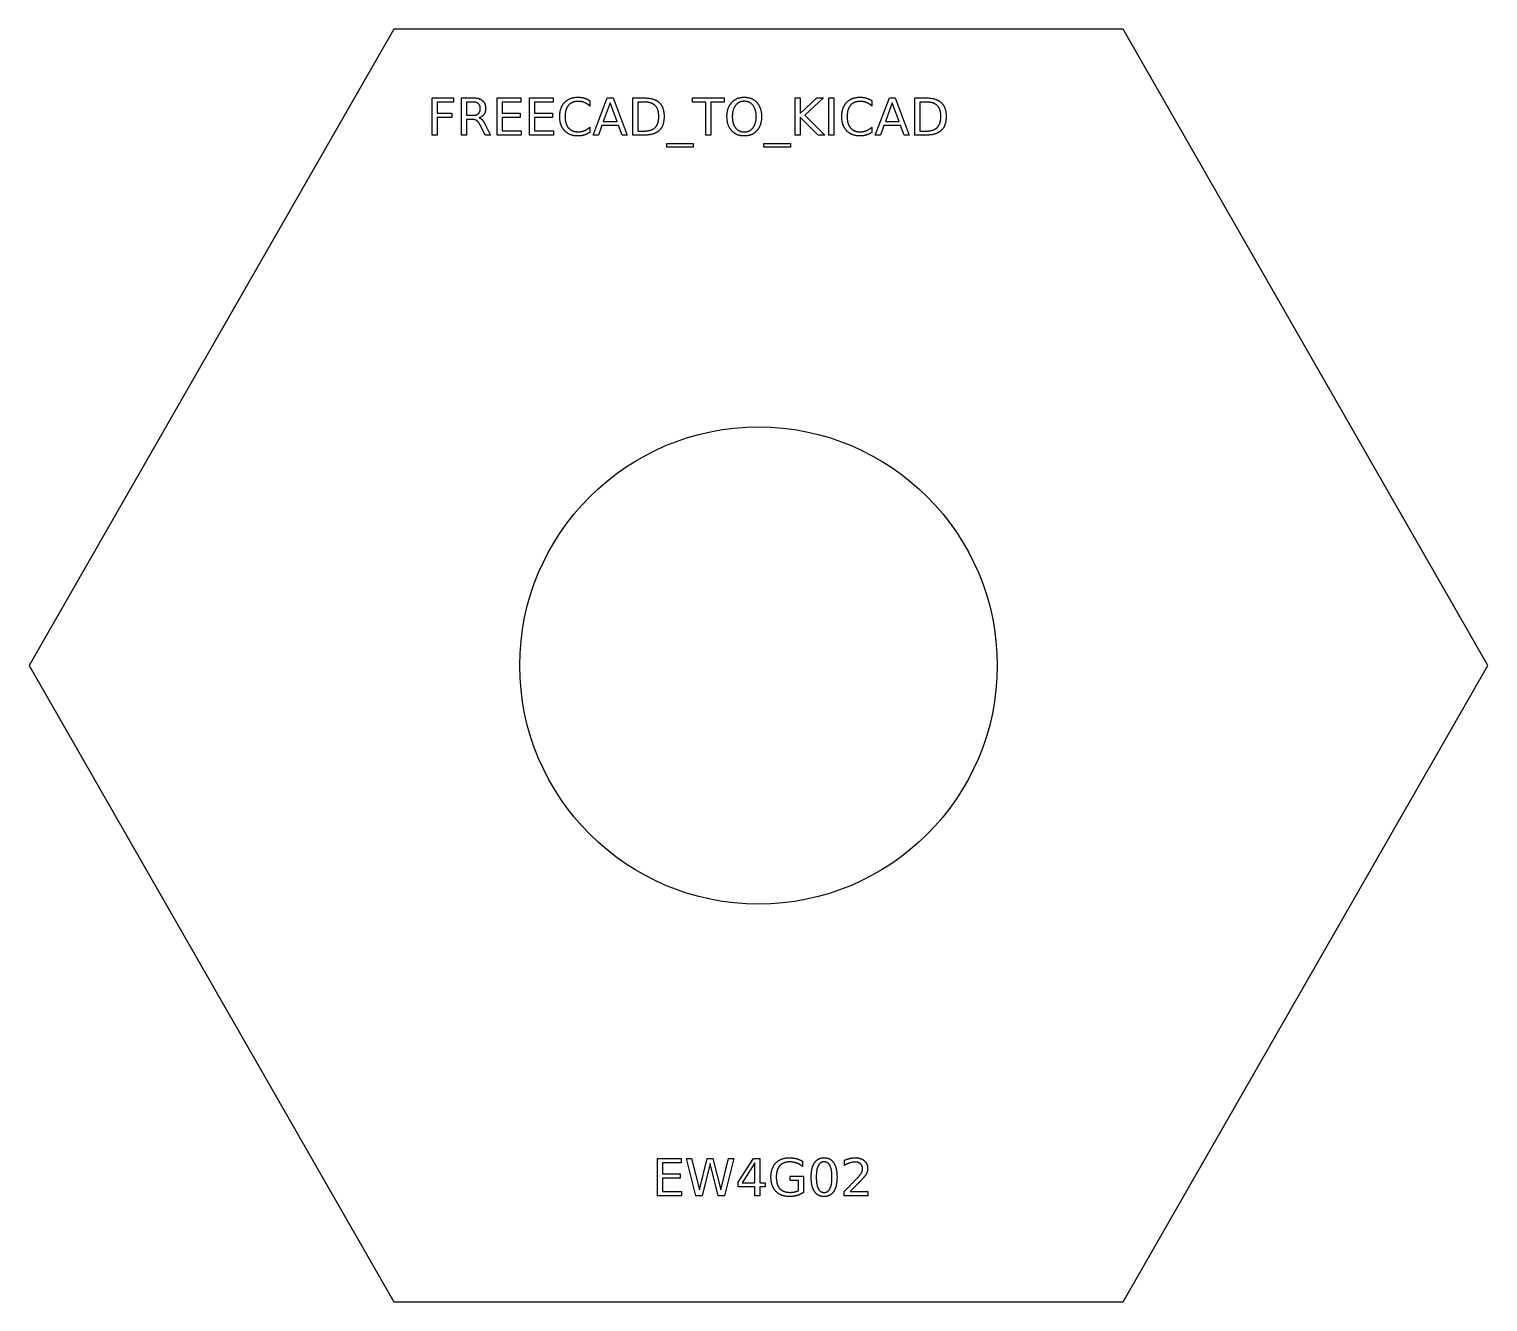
# Model space of a CAD drawing. Header units: millimetres. Extents: x 0 to 110, y 0 to 96.
import ezdxf

# ---------------------------------------------------------------- set-up
doc = ezdxf.new("R2010")
doc.units = ezdxf.units.MM
for name, color, linetype in [('Circle', 7, 'CONTINUOUS'), ('ShapeString', 7, 'CONTINUOUS'), ('ShapeString001', 7, 'CONTINUOUS'), ('Wire', 7, 'CONTINUOUS')]:
    doc.layers.add(name, color=color, linetype=linetype)

msp = doc.modelspace()

# ---------------------------------------------------------------- linework, layer by layer
at = {"layer": 'Circle'}
msp.add_circle((55, 48), 18, dxfattribs=at)
at = {"layer": 'ShapeString'}
for p, q in [((30.3794, 90.8188), (31.999, 90.8188)), ((30.3794, 88), (30.3794, 90.8188)), ((30.7607, 90.4966), (30.7607, 89.6671)), ((31.999, 90.4966), (30.7607, 90.4966)), ((31.999, 90.8188), (31.999, 90.4966)), ((32.6022, 90.8188), (33.463, 90.8188)), ((32.6022, 88), (32.6022, 90.8188)), ((32.9835, 90.5047), (32.9835, 89.506)), ((33.463, 90.5047), (32.9835, 90.5047)), ((35.2922, 90.8188), (37.074, 90.8188)), ((35.2922, 88), (35.2922, 90.8188)), ((35.6734, 90.4966), (35.6734, 89.6591)), ((37.074, 90.4966), (35.6734, 90.4966)), ((37.074, 90.8188), (37.074, 90.4966)), ((37.7324, 90.8188), (39.5143, 90.8188)), ((37.7324, 88), (37.7324, 90.8188)), ((38.1137, 90.4966), (38.1137, 89.6591)), ((39.5143, 90.4966), (38.1137, 90.4966)), ((39.5143, 90.8188), (39.5143, 90.4966)), ((42.283, 90.6013), (42.283, 90.1987)), ((42.5215, 88), (43.5974, 90.8188)), ((43.8126, 90.4428), (43.2954, 89.0389)), ((43.5974, 90.8188), (44.0297, 90.8188)), ((44.3317, 89.0389), (43.8126, 90.4428)), ((44.0297, 90.8188), (45.1037, 88)), ((45.5123, 90.8188), (46.2956, 90.8188)), ((45.5123, 88), (45.5123, 90.8188)), ((45.8936, 90.5047), (45.8936, 88.3141)), ((46.3542, 90.5047), (45.8936, 90.5047)), ((50.0343, 90.8188), (52.4183, 90.8188)), ((50.0343, 90.4966), (50.0343, 90.8188)), ((51.0347, 90.4966), (50.0343, 90.4966)), ((51.0347, 88), (51.0347, 90.4966)), ((51.4179, 90.4966), (51.4179, 88)), ((52.4183, 90.4966), (51.4179, 90.4966)), ((52.4183, 90.8188), (52.4183, 90.4966)), ((57.762, 90.8188), (58.1432, 90.8188)), ((57.762, 88), (57.762, 90.8188)), ((58.1432, 89.6275), (59.4079, 90.8188)), ((58.1432, 90.8188), (58.1432, 89.6275)), ((59.8987, 90.8188), (58.5, 89.5048)), ((59.4079, 90.8188), (59.8987, 90.8188)), ((60.2989, 90.8188), (60.6802, 90.8188)), ((60.2989, 88), (60.2989, 90.8188)), ((60.6802, 90.8188), (60.6802, 88)), ((63.5528, 90.6013), (63.5528, 90.1987)), ((63.7913, 88), (64.8672, 90.8188)), ((65.0824, 90.4428), (64.5652, 89.0389)), ((64.8672, 90.8188), (65.2995, 90.8188)), ((65.6015, 89.0389), (65.0824, 90.4428)), ((65.2995, 90.8188), (66.3735, 88)), ((66.7821, 90.8188), (67.5654, 90.8188)), ((66.7821, 88), (66.7821, 90.8188)), ((67.1634, 90.5047), (67.1634, 88.3141)), ((67.624, 90.5047), (67.1634, 90.5047)), ((30.7607, 89.6671), (31.8781, 89.6671)), ((30.7607, 89.345), (30.7607, 88)), ((31.8781, 89.345), (30.7607, 89.345)), ((31.8781, 89.6671), (31.8781, 89.345)), ((32.9835, 89.506), (33.463, 89.506)), ((32.9835, 89.1919), (32.9835, 88)), ((33.3988, 89.1919), (32.9835, 89.1919)), ((35.6734, 89.6591), (37.0155, 89.6591)), ((35.6734, 89.3369), (35.6734, 88.3221)), ((37.0155, 89.3369), (35.6734, 89.3369)), ((37.0155, 89.6591), (37.0155, 89.3369)), ((38.1137, 89.6591), (39.4558, 89.6591)), ((38.1137, 89.3369), (38.1137, 88.3221)), ((39.4558, 89.3369), (38.1137, 89.3369)), ((39.4558, 89.6591), (39.4558, 89.3369)), ((58.1432, 89.3574), (58.1432, 88)), ((59.4966, 88), (58.1432, 89.3574)), ((58.5, 89.5048), (59.9987, 88)), ((30.7607, 88), (30.3794, 88)), ((32.9835, 88), (32.6022, 88)), ((34.3879, 88), (34.0273, 88.7234)), ((34.7975, 88), (34.3879, 88)), ((34.4105, 88.7708), (34.7975, 88)), ((37.108, 88), (35.2922, 88)), ((35.6734, 88.3221), (37.108, 88.3221)), ((37.108, 88.3221), (37.108, 88)), ((39.5483, 88), (37.7324, 88)), ((38.1137, 88.3221), (39.5483, 88.3221)), ((39.5483, 88.3221), (39.5483, 88)), ((42.283, 88.6121), (42.283, 88.2174)), ((42.9235, 88), (42.5215, 88)), ((43.1802, 88.7248), (42.9235, 88)), ((44.4506, 88.7248), (43.1802, 88.7248)), ((43.2954, 89.0389), (44.3317, 89.0389)), ((44.7073, 88), (44.4506, 88.7248)), ((45.1037, 88), (44.7073, 88)), ((46.2956, 88), (45.5123, 88)), ((45.8936, 88.3141), (46.3542, 88.3141)), ((51.4179, 88), (51.0347, 88)), ((58.1432, 88), (57.762, 88)), ((59.9987, 88), (59.4966, 88)), ((60.6802, 88), (60.2989, 88)), ((63.5528, 88.6121), (63.5528, 88.2174)), ((64.1933, 88), (63.7913, 88)), ((64.45, 88.7248), (64.1933, 88)), ((65.7204, 88.7248), (64.45, 88.7248)), ((64.5652, 89.0389), (65.6015, 89.0389)), ((65.9771, 88), (65.7204, 88.7248)), ((66.3735, 88), (65.9771, 88)), ((67.5654, 88), (66.7821, 88)), ((67.1634, 88.3141), (67.624, 88.3141)), ((48.075, 87.3638), (50.0834, 87.3638)), ((48.075, 87.0899), (48.075, 87.3638)), ((50.0834, 87.0899), (48.075, 87.0899)), ((50.0834, 87.3638), (50.0834, 87.0899)), ((55.4119, 87.3638), (57.4203, 87.3638)), ((55.4119, 87.0899), (55.4119, 87.3638)), ((57.4203, 87.0899), (55.4119, 87.0899)), ((57.4203, 87.3638), (57.4203, 87.0899))]:
    msp.add_line(p, q, dxfattribs=at)
for points in [[(33.463, 90.8188), (33.9462, 90.8188), (34.184, 90.6168)], [(33.8791, 90.3794), (33.7385, 90.5047), (33.463, 90.5047)], [(34.0198, 90.0073), (34.0198, 90.2542), (33.8791, 90.3794)], [(34.184, 90.6168), (34.4219, 90.415), (34.4219, 90.0074)], [(40.0104, 89.4045), (40.0104, 90.0839), (40.3784, 90.4755)], [(40.3784, 90.4755), (40.7465, 90.8671), (41.3864, 90.8671)], [(40.6691, 90.2578), (40.4124, 89.9627), (40.4124, 89.4045)], [(41.4091, 90.553), (40.9258, 90.553), (40.6691, 90.2578)], [(41.3864, 90.8671), (41.6393, 90.8671), (41.863, 90.8007)], [(41.8724, 90.4648), (41.6544, 90.553), (41.4091, 90.553)], [(41.863, 90.8007), (42.0867, 90.7342), (42.283, 90.6013)], [(42.283, 90.1987), (42.0905, 90.3767), (41.8724, 90.4648)], [(46.2956, 90.8188), (47.1148, 90.8188), (47.498, 90.478)], [(47.2082, 90.2414), (46.9374, 90.5047), (46.3542, 90.5047)], [(47.4792, 89.4122), (47.4792, 89.9783), (47.2082, 90.2414)], [(47.498, 90.478), (47.8812, 90.1372), (47.8812, 89.4122)], [(52.6224, 89.4045), (52.6224, 90.0726), (52.9782, 90.4698)], [(52.9782, 90.4698), (53.3341, 90.8671), (53.9286, 90.8671)], [(53.2689, 90.2506), (53.0245, 89.9402), (53.0245, 89.4044)], [(53.9286, 90.5611), (53.5134, 90.5611), (53.2689, 90.2506)], [(53.9286, 90.8671), (54.5214, 90.8671), (54.8762, 90.4698)], [(54.5864, 90.2506), (54.3439, 90.5611), (53.9286, 90.5611)], [(54.829, 89.4044), (54.829, 89.9402), (54.5864, 90.2506)], [(54.8762, 90.4698), (55.2311, 90.0726), (55.2311, 89.4045)], [(61.2802, 89.4045), (61.2802, 90.0839), (61.6482, 90.4755)], [(61.6482, 90.4755), (62.0163, 90.8671), (62.6562, 90.8671)], [(61.9389, 90.2578), (61.6822, 89.9627), (61.6822, 89.4045)], [(62.6789, 90.553), (62.1956, 90.553), (61.9389, 90.2578)], [(62.6562, 90.8671), (62.9091, 90.8671), (63.1328, 90.8007)], [(63.1422, 90.4648), (62.9242, 90.553), (62.6789, 90.553)], [(63.1328, 90.8007), (63.3565, 90.7342), (63.5528, 90.6013)], [(63.5528, 90.1987), (63.3603, 90.3767), (63.1422, 90.4648)], [(67.5654, 90.8188), (68.3846, 90.8188), (68.7678, 90.478)], [(68.478, 90.2414), (68.2072, 90.5047), (67.624, 90.5047)], [(68.749, 89.4122), (68.749, 89.9783), (68.478, 90.2414)], [(68.7678, 90.478), (69.151, 90.1372), (69.151, 89.4122)], [(33.7564, 89.0993), (33.6253, 89.1919), (33.3988, 89.1919)], [(33.463, 89.506), (33.7385, 89.506), (33.8791, 89.6331)], [(33.8791, 89.6331), (34.0198, 89.7604), (34.0198, 90.0073)], [(34.2982, 89.5658), (34.1746, 89.3904), (33.9386, 89.3224)], [(33.9386, 89.3224), (34.0613, 89.2809), (34.1773, 89.1449)], [(34.1773, 89.1449), (34.2935, 89.0089), (34.4105, 88.7708)], [(34.4219, 90.0074), (34.4219, 89.7414), (34.2982, 89.5658)], [(40.3784, 88.3352), (40.0104, 88.7268), (40.0104, 89.4045)], [(40.4124, 89.4045), (40.4124, 88.848), (40.6691, 88.5528)], [(47.2082, 88.5782), (47.4792, 88.8424), (47.4792, 89.4122)], [(47.8812, 89.4122), (47.8812, 88.6834), (47.4961, 88.3417)], [(52.9782, 88.3399), (52.6224, 88.7363), (52.6224, 89.4045)], [(53.0245, 89.4044), (53.0245, 88.8706), (53.2689, 88.5601)], [(54.5864, 88.5601), (54.829, 88.8706), (54.829, 89.4044)], [(55.2311, 89.4045), (55.2311, 88.7382), (54.8762, 88.3409)], [(61.6482, 88.3352), (61.2802, 88.7268), (61.2802, 89.4045)], [(61.6822, 89.4045), (61.6822, 88.848), (61.9389, 88.5528)], [(68.478, 88.5782), (68.749, 88.8424), (68.749, 89.4122)], [(69.151, 89.4122), (69.151, 88.6834), (68.7659, 88.3417)], [(34.0273, 88.7234), (33.8877, 89.0068), (33.7564, 89.0993)], [(41.3864, 87.9436), (40.7465, 87.9436), (40.3784, 88.3352)], [(40.6691, 88.5528), (40.9258, 88.2577), (41.4091, 88.2577)], [(41.8592, 88.0121), (41.6356, 87.9436), (41.3864, 87.9436)], [(41.4091, 88.2577), (41.6544, 88.2577), (41.8724, 88.3458)], [(42.283, 88.2174), (42.0829, 88.0805), (41.8592, 88.0121)], [(41.8724, 88.3458), (42.0905, 88.434), (42.283, 88.6121)], [(47.4961, 88.3417), (47.1111, 88), (46.2956, 88)], [(46.3542, 88.3141), (46.9374, 88.3141), (47.2082, 88.5782)], [(53.9286, 87.9436), (53.3341, 87.9436), (52.9782, 88.3399)], [(53.2689, 88.5601), (53.5134, 88.2497), (53.9286, 88.2497)], [(53.9286, 88.2497), (54.3439, 88.2497), (54.5864, 88.5601)], [(54.8762, 88.3409), (54.5214, 87.9436), (53.9286, 87.9436)], [(62.6562, 87.9436), (62.0163, 87.9436), (61.6482, 88.3352)], [(61.9389, 88.5528), (62.1956, 88.2577), (62.6789, 88.2577)], [(63.129, 88.0121), (62.9054, 87.9436), (62.6562, 87.9436)], [(62.6789, 88.2577), (62.9242, 88.2577), (63.1422, 88.3458)], [(63.5528, 88.2174), (63.3527, 88.0805), (63.129, 88.0121)], [(63.1422, 88.3458), (63.3603, 88.434), (63.5528, 88.6121)], [(68.7659, 88.3417), (68.3809, 88), (67.5654, 88)], [(67.624, 88.3141), (68.2072, 88.3141), (68.478, 88.5782)]]:
    msp.add_open_spline(points, degree=2, dxfattribs=at)
at = {"layer": 'ShapeString001'}
for p, q in [((47.3794, 10.8188), (49.1613, 10.8188)), ((47.3794, 8), (47.3794, 10.8188)), ((47.7607, 10.4966), (47.7607, 9.65906)), ((49.1613, 10.4966), (47.7607, 10.4966)), ((49.1613, 10.8188), (49.1613, 10.4966)), ((49.5686, 10.8188), (49.9537, 10.8188)), ((50.2746, 8), (49.5686, 10.8188)), ((49.9537, 10.8188), (50.5464, 8.43616)), ((50.5464, 8.43616), (51.1372, 10.8188)), ((51.3543, 10.4468), (50.754, 8)), ((51.1372, 10.8188), (51.5657, 10.8188)), ((51.9489, 8), (51.3543, 10.4468)), ((51.5657, 10.8188), (52.1584, 8.43616)), ((52.1584, 8.43616), (52.7492, 10.8188)), ((53.1362, 10.8188), (52.4283, 8)), ((52.7492, 10.8188), (53.1362, 10.8188)), ((53.4545, 9.03591), (54.6267, 10.8188)), ((54.7268, 10.4867), (53.7641, 8.98255)), ((54.6267, 10.8188), (55.1062, 10.8188)), ((54.7268, 8.98255), (54.7268, 10.4867)), ((55.1062, 10.8188), (55.1062, 8.98255)), ((58.327, 10.6013), (58.327, 10.1987)), ((61.4765, 10.2953), (61.4765, 10.6819)), ((47.7607, 9.65906), (49.1028, 9.65906)), ((47.7607, 9.33691), (47.7607, 8.32215)), ((49.1028, 9.33691), (47.7607, 9.33691)), ((49.1028, 9.65906), (49.1028, 9.33691)), ((53.4545, 8.66846), (53.4545, 9.03591)), ((53.7641, 8.98255), (54.7268, 8.98255)), ((55.1062, 8.98255), (55.5082, 8.98255)), ((55.5082, 8.98255), (55.5082, 8.66846)), ((57.4002, 9.47383), (58.4006, 9.47383)), ((57.4002, 9.15973), (57.4002, 9.47383)), ((58.0231, 9.15973), (57.4002, 9.15973)), ((58.0231, 8.40143), (58.0231, 9.15973)), ((58.4006, 9.47383), (58.4006, 8.26149)), ((49.1953, 8), (47.3794, 8)), ((47.7607, 8.32215), (49.1953, 8.32215)), ((49.1953, 8.32215), (49.1953, 8)), ((50.754, 8), (50.2746, 8)), ((52.4283, 8), (51.9489, 8)), ((54.7268, 8.66846), (53.4545, 8.66846)), ((54.7268, 8), (54.7268, 8.66846)), ((55.1062, 8), (54.7268, 8)), ((55.1062, 8.66846), (55.1062, 8)), ((55.5082, 8.66846), (55.1062, 8.66846)), ((61.4576, 8), (61.4576, 8.32215)), ((63.2471, 8), (61.4576, 8)), ((61.9163, 8.32215), (63.2471, 8.32215)), ((63.2471, 8.32215), (63.2471, 8))]:
    msp.add_line(p, q, dxfattribs=at)
for points in [[(55.9392, 9.40449), (55.9392, 10.0952), (56.312, 10.4812)], [(56.312, 10.4812), (56.6848, 10.8671), (57.3455, 10.8671)], [(56.6008, 10.2645), (56.3413, 9.97592), (56.3413, 9.40449)], [(57.3776, 10.553), (56.8604, 10.553), (56.6008, 10.2645)], [(57.3455, 10.8671), (57.6211, 10.8671), (57.8692, 10.7997)], [(57.8778, 10.4639), (57.6399, 10.553), (57.3776, 10.553)], [(57.8692, 10.7997), (58.1175, 10.7323), (58.327, 10.6013)], [(58.327, 10.1987), (58.1156, 10.375), (57.8778, 10.4639)], [(58.9729, 9.40449), (58.9729, 10.1179), (59.223, 10.4925)], [(59.223, 10.4925), (59.4732, 10.8671), (59.9469, 10.8671)], [(59.5042, 10.2724), (59.3561, 9.98372), (59.3561, 9.40449)], [(59.9469, 10.5611), (59.6525, 10.5611), (59.5042, 10.2724)], [(59.9469, 10.8671), (60.4207, 10.8671), (60.6708, 10.4925)], [(60.3914, 10.2724), (60.2433, 10.5611), (59.9469, 10.5611)], [(60.5396, 9.40449), (60.5396, 9.98372), (60.3914, 10.2724)], [(60.6708, 10.4925), (60.9209, 10.1179), (60.9209, 9.40449)], [(61.4765, 10.6819), (61.7068, 10.7736), (61.9069, 10.8203)], [(61.9021, 10.4829), (61.703, 10.421), (61.4765, 10.2953)], [(62.2806, 10.545), (62.1013, 10.545), (61.9021, 10.4829)], [(61.9069, 10.8203), (62.107, 10.8671), (62.2731, 10.8671)], [(62.2731, 10.8671), (62.711, 10.8671), (62.9715, 10.6484)], [(62.6911, 10.4036), (62.5336, 10.545), (62.2806, 10.545)], [(62.8488, 10.0382), (62.8488, 10.2625), (62.6911, 10.4036)], [(62.776, 9.75847), (62.8488, 9.90067), (62.8488, 10.0382)], [(62.9715, 10.6484), (63.232, 10.4297), (63.232, 10.064)], [(63.232, 10.064), (63.232, 9.8906), (63.1668, 9.73507)], [(56.312, 8.32957), (55.9392, 8.71552), (55.9392, 9.40449)], [(56.3413, 9.40449), (56.3413, 8.83482), (56.6008, 8.54627)], [(59.223, 8.31825), (58.9729, 8.69287), (58.9729, 9.40449)], [(59.3561, 9.40449), (59.3561, 8.82701), (59.5042, 8.53834)], [(60.3914, 8.53834), (60.5396, 8.82701), (60.5396, 9.40449)], [(60.9209, 9.40449), (60.9209, 8.69287), (60.6708, 8.31825)], [(61.4576, 8.32215), (61.6747, 8.54627), (62.0493, 8.92391)], [(62.6298, 9.05264), (62.3769, 8.79153), (61.9163, 8.32215)], [(62.0493, 8.92391), (62.4241, 9.30168), (62.5203, 9.41091)], [(62.5203, 9.41091), (62.7034, 9.61628), (62.776, 9.75847)], [(62.9299, 9.36837), (62.8828, 9.31376), (62.6298, 9.05264)], [(63.1668, 9.73507), (63.1017, 9.57953), (62.9299, 9.36837)], [(57.3455, 7.94362), (56.6848, 7.94362), (56.312, 8.32957)], [(56.6008, 8.54627), (56.8604, 8.25772), (57.3776, 8.25772)], [(57.9136, 8.02404), (57.6475, 7.94362), (57.3455, 7.94362)], [(57.3776, 8.25772), (57.5795, 8.25772), (57.7381, 8.2927)], [(57.7381, 8.2927), (57.8966, 8.32768), (58.0231, 8.40143)], [(58.4006, 8.26149), (58.1798, 8.10445), (57.9136, 8.02404)], [(59.9469, 7.94362), (59.4732, 7.94362), (59.223, 8.31825)], [(59.5042, 8.53834), (59.6525, 8.24966), (59.9469, 8.24966)], [(59.9469, 8.24966), (60.2433, 8.24966), (60.3914, 8.53834)], [(60.6708, 8.31825), (60.4207, 7.94362), (59.9469, 7.94362)]]:
    msp.add_open_spline(points, degree=2, dxfattribs=at)
at = {"layer": 'Wire'}
for p, q in [((27.5, 96), (0, 48)), ((82.5, 96), (27.5, 96)), ((110, 48), (82.5, 96)), ((0, 48), (27.5, 0)), ((82.5, 0), (110, 48)), ((27.5, 0), (82.5, 0))]:
    msp.add_line(p, q, dxfattribs=at)

doc.saveas('drawing.dxf')
